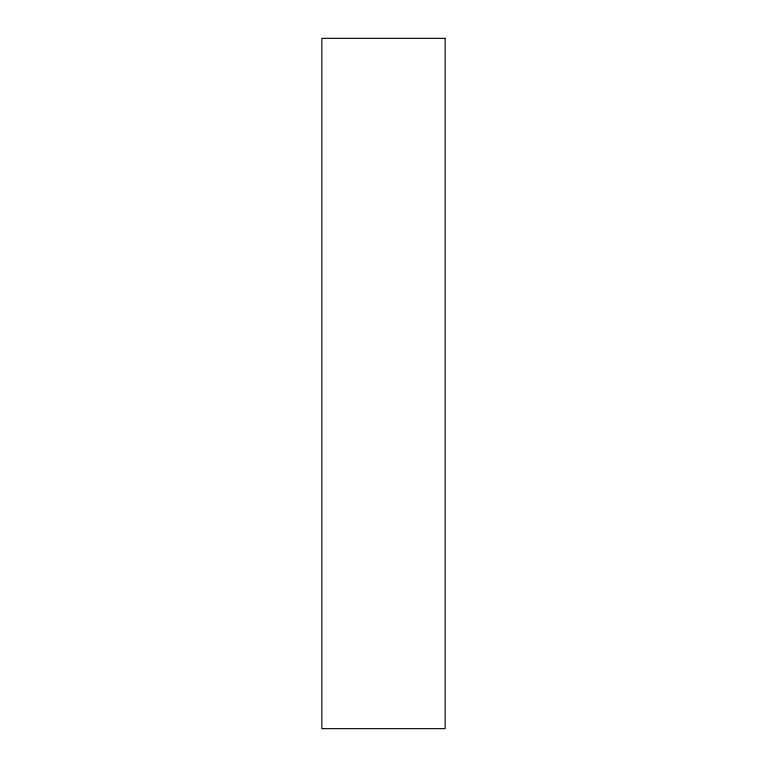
<?xml version="1.0" encoding="UTF-8"?>
<svg xmlns="http://www.w3.org/2000/svg" width="767" height="767" viewBox="0 0 767 767"><rect width="100%" height="100%" fill="white"/><g stroke="black" fill="none" stroke-linecap="round" stroke-linejoin="round"><path stroke-width="1.15" d="M445.138 38.35L321.862 38.35L321.862 728.65L445.138 728.65L445.138 38.35"/></g></svg>
